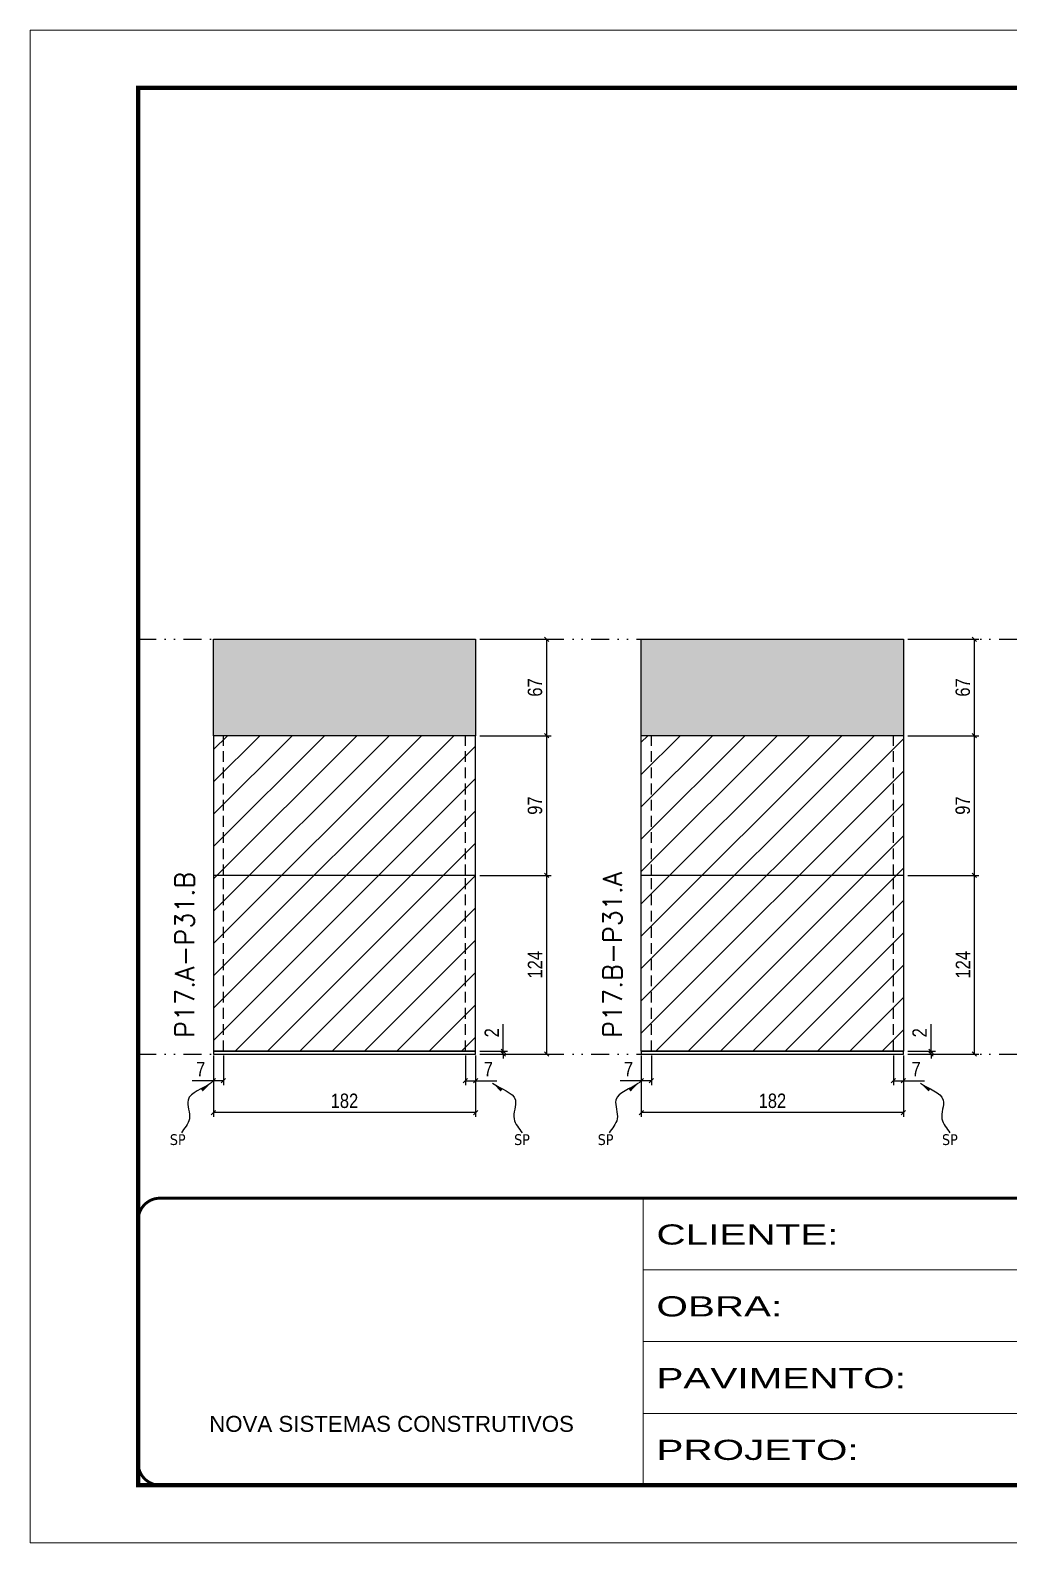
# Model space of a CAD drawing. Extents: x 14400 to 24104, y -21631 to 6985.
# Drawn here: x 19182 to 19861, y 192 to 1242 of the extents above; entities that cross this region are included whole.
import ezdxf

# ---------------------------------------------------------------- set-up
doc = ezdxf.new("R2010")
doc.units = 0
for name, pattern in [('CONTINUO', [0]), ('DASHED', [0.75, 0.5, -0.25]), ('DIVIDE2', [0.625, 0.25, -0.125, 0, -0.125, 0, -0.125]), ('HIDDEN', [0.375, 0.25, -0.125])]:
    doc.linetypes.add(name, pattern=pattern)
for name, color, linetype in [('COTA', 241, 'Continuous'), ('Nível', 160, 'Continuous'), ('Painéis', 200, 'Continuous'), ('SARR_2.2x7', 40, 'Continuous'), ('texto', 7, 'Continuous')]:
    doc.layers.add(name, color=color, linetype=linetype)
for name, color, linetype, lineweight in [('Folhas', 255, 'Continuous', 9), ('Hachura', 251, 'Continuous', 9), ('SARRAFO DE PRESSAO', 251, 'DASHED', 9), ('Texto Seção', 7, 'Continuous', 15)]:
    doc.layers.add(name, color=color, linetype=linetype, lineweight=lineweight)
doc.styles.add('ARIAL', font='arial.ttf')
doc.styles.add('COTA TECNICA', font='techl___.ttf', dxfattribs={"height": 10})
doc.styles.add('COTA TECNICA-50', font='techl___.ttf', dxfattribs={"height": 10})
doc.styles.add('REGUA-120', font='ROMANS.shx', dxfattribs={"height": 15})
doc.styles.get("Standard").update_dxf_attribs({"font": 'arial.ttf'})
doc.styles.add('Tecnologia', font='')
doc.styles.get('Tecnologia').set_extended_font_data('Forgotten Futurist')
doc.dimstyles.new('COTA PAINEL-50', dxfattribs={"dimtxt": 10, "dimasz": 3, "dimexe": 3, "dimexo": 3, "dimgap": 3, "dimtad": 1, "dimdec": 1, "dimzin": 12, "dimdsep": 46, "dimtxsty": 'COTA TECNICA-50', "dimblk1": 'OBLIQUE', "dimblk2": 'OBLIQUE', "dimsah": 1, "dimcen": 0.9, "dimclrd": 4, "dimclre": 4, "dimclrt": 240, "dimadec": 1, "dimazin": 3, "dimtfac": 1, "dimtdec": 1, "dimtmove": 0, "dimatfit": 3, "dimfxl": 1, "dimtolj": 1, "dimtzin": 12, "dimarcsym": 0})
doc.dimstyles.new('PAINEL', dxfattribs={"dimtxt": 10, "dimasz": 3, "dimexe": 3, "dimexo": 3, "dimgap": 3, "dimtad": 1, "dimdec": 1, "dimzin": 12, "dimdsep": 46, "dimtxsty": 'COTA TECNICA', "dimblk1": 'OBLIQUE', "dimblk2": 'OBLIQUE', "dimsah": 1, "dimcen": 0.9, "dimclrd": 4, "dimclre": 4, "dimclrt": 240, "dimadec": 1, "dimazin": 3, "dimtfac": 1, "dimtdec": 1, "dimtmove": 0, "dimatfit": 3, "dimfxl": 1, "dimtolj": 1, "dimtzin": 12, "dimarcsym": 0})
doc.dimstyles.get("Standard").update_dxf_attribs({"dimtxt": 0.18, "dimasz": 0.18, "dimexe": 0.18, "dimexo": 0.0625, "dimgap": 0.09, "dimtad": 0, "dimtih": 1, "dimtoh": 1, "dimdec": 4, "dimzin": 0, "dimdsep": 46, "dimtxsty": 'Standard', "dimcen": 0.09, "dimadec": 0, "dimazin": 0, "dimtfac": 1, "dimtdec": 4, "dimtofl": 0, "dimtmove": 0, "dimatfit": 3, "dimfxl": 1, "dimtolj": 1, "dimtzin": 0, "dimarcsym": 0})

# ---------------------------------------------------------------- blocks, each defined once
blk = doc.blocks.new('9999999999')
at = {"color": 30, "linetype": 'CONTINUO'}
for p, q in [((98564.6, 34230.2), (98564.6, 34429.4)), ((98564.6, 34379.6), (99584, 34379.6)), ((98564.6, 34329.8), (99488, 34329.8)), ((98564.6, 34280), (99488, 34280))]:
    blk.add_line(p, q, dxfattribs=at)
at = {"color": 30, "linetype": 'CONTINUO', "const_width": 2}
blk.add_lwpolyline([(99584, 34230.2), (99584, 34414.4, 0.414214), (99569, 34429.4), (98229, 34429.4, 0.414214), (98214, 34414.4), (98214, 34245.2, 0.414214), (98229, 34230.2), (99584, 34230.2)], format="xyb", dxfattribs=at)
at = {"layer": 'Folhas'}
blk.add_lwpolyline([(98139, 34190.2), (99624, 34190.2), (99624, 35240.2), (98139, 35240.2)], close=True, dxfattribs=at)
at = {"layer": 'Folhas', "color": 30, "const_width": 3}
blk.add_lwpolyline([(98214, 34230.2), (99584, 34230.2), (99584, 35200.2), (98214, 35200.2)], close=True, dxfattribs=at)
at = {"color": 7, "linetype": 'Continuous', "ltscale": 5, "style": 'ARIAL'}
blk.add_text('NOVA SISTEMAS CONSTRUTIVOS', height=11.059, dxfattribs=at).set_placement((98263.2, 34267.2))
at = {"layer": 'Folhas', "color": 7, "style": 'Tecnologia', "width": 1.5}
for s, p in [('CLIENTE:', (98573.7, 34397.2)), ('OBRA:', (98573.7, 34347.3)), ('PAVIMENTO:', (98573.7, 34297.5)), ('PROJETO:', (98573.7, 34247.7))]:
    blk.add_text(s, height=14, dxfattribs=at).set_placement(p)
blk = doc.blocks.new('_Oblique')
at = {"color": 0, "linetype": 'ByBlock', "lineweight": -2}
blk.add_line((-0.5, -0.5), (0.5, 0.5), dxfattribs=at)
blk = doc.blocks.new('*D1091')
at = {"layer": 'COTA', "color": 4, "lineweight": -2, "transparency": 16777216}
for p, q in [((19309.1, 530.1), (19309.1, 487.5)), ((19491.1, 530.1), (19491.1, 487.5)), ((19491.1, 490.5), (19309.1, 490.5))]:
    blk.add_line(p, q, dxfattribs=at)
at = {"layer": 'Defpoints', "color": 0, "transparency": 16777216}
for p in [(19309.1, 533.1), (19491.1, 533.1), (19309.1, 490.5)]:
    blk.add_point(p, dxfattribs=at)
at = {"layer": 'COTA', "color": 4, "lineweight": -2, "transparency": 16777216, "xscale": 3, "yscale": 3, "zscale": 3, "rotation": 180}
blk.add_blockref('_Oblique', (19309.1, 490.5), dxfattribs=at)
at = {"layer": 'COTA', "color": 4, "lineweight": -2, "transparency": 16777216, "xscale": 3, "yscale": 3, "zscale": 3}
blk.add_blockref('_Oblique', (19491.1, 490.5), dxfattribs=at)
at = {"layer": 'COTA', "color": 240, "transparency": 16777216, "insert": (19400.1, 498.6), "char_height": 10, "attachment_point": 5, "style": 'COTA TECNICA'}
blk.add_mtext('\\A1;182', dxfattribs=at)
blk = doc.blocks.new('*D1092')
at = {"layer": 'COTA', "color": 4, "lineweight": -2, "transparency": 16777216}
for p, q in [((19484.1, 530.1), (19484.1, 509.6)), ((19491.1, 528.1), (19491.1, 509.6)), ((19484.1, 512.6), (19491.1, 512.6)), ((19491.1, 512.6), (19505.9, 512.6))]:
    blk.add_line(p, q, dxfattribs=at)
at = {"layer": 'Defpoints', "color": 0, "transparency": 16777216}
for p in [(19484.1, 533.1), (19491.1, 531.1), (19491.1, 512.6)]:
    blk.add_point(p, dxfattribs=at)
at = {"layer": 'COTA', "color": 4, "lineweight": -2, "transparency": 16777216, "xscale": 3, "yscale": 3, "zscale": 3, "rotation": 180}
blk.add_blockref('_Oblique', (19484.1, 512.6), dxfattribs=at)
at = {"layer": 'COTA', "color": 4, "lineweight": -2, "transparency": 16777216, "xscale": 3, "yscale": 3, "zscale": 3}
blk.add_blockref('_Oblique', (19491.1, 512.6), dxfattribs=at)
at = {"layer": 'COTA', "color": 240, "transparency": 16777216, "insert": (19500, 520.7), "char_height": 10, "attachment_point": 5, "style": 'COTA TECNICA-50'}
blk.add_mtext('\\A1;7', dxfattribs=at)
blk = doc.blocks.new('*D1093')
at = {"layer": 'COTA', "color": 4, "lineweight": -2, "transparency": 16777216}
for p, q in [((19309.1, 528.1), (19309.1, 509.6)), ((19316.1, 530.1), (19316.1, 509.6)), ((19309.1, 512.6), (19294.4, 512.6)), ((19316.1, 512.6), (19309.1, 512.6))]:
    blk.add_line(p, q, dxfattribs=at)
at = {"layer": 'Defpoints', "color": 0, "transparency": 16777216}
for p in [(19309.1, 531.1), (19316.1, 533.1), (19309.1, 512.6)]:
    blk.add_point(p, dxfattribs=at)
at = {"layer": 'COTA', "color": 4, "lineweight": -2, "transparency": 16777216, "xscale": 3, "yscale": 3, "zscale": 3, "rotation": 180}
blk.add_blockref('_Oblique', (19309.1, 512.6), dxfattribs=at)
at = {"layer": 'COTA', "color": 4, "lineweight": -2, "transparency": 16777216, "xscale": 3, "yscale": 3, "zscale": 3}
blk.add_blockref('_Oblique', (19316.1, 512.6), dxfattribs=at)
at = {"layer": 'COTA', "color": 240, "transparency": 16777216, "insert": (19300.3, 520.7), "char_height": 10, "attachment_point": 5, "style": 'COTA TECNICA-50'}
blk.add_mtext('\\A1;7', dxfattribs=at)
blk = doc.blocks.new('*D1102')
at = {"layer": 'COTA', "color": 4, "linetype": 'ByBlock', "lineweight": -2, "transparency": 16777216}
for p, q in [((19494.1, 655.1), (19543.5, 655.1)), ((19540.5, 531.1), (19540.5, 655.1)), ((19494.1, 531.1), (19543.5, 531.1))]:
    blk.add_line(p, q, dxfattribs=at)
at = {"layer": 'Defpoints', "color": 0, "linetype": 'ByBlock', "transparency": 16777216}
for p in [(19491.1, 655.1), (19540.5, 655.1), (19491.1, 531.1)]:
    blk.add_point(p, dxfattribs=at)
at = {"layer": 'COTA', "color": 4, "linetype": 'ByBlock', "lineweight": -2, "transparency": 16777216, "xscale": 3, "yscale": 3, "zscale": 3}
for p, rotation in [((19540.5, 655.1), 90), ((19540.5, 531.1), 270)]:
    blk.add_blockref('_Oblique', p, dxfattribs=dict(at, rotation=rotation))
at = {"layer": 'COTA', "color": 240, "linetype": 'ByBlock', "transparency": 16777216, "insert": (19532.4, 593.1), "char_height": 10, "attachment_point": 5, "rotation": 90, "style": 'COTA TECNICA'}
blk.add_mtext('\\A1;124', dxfattribs=at)
blk = doc.blocks.new('*D1094')
at = {"layer": 'COTA', "color": 4, "lineweight": -2, "transparency": 16777216}
for p, q in [((19510.4, 533.1), (19510.4, 551.9)), ((19494.1, 533.1), (19513.4, 533.1)), ((19494.1, 531.1), (19513.4, 531.1)), ((19510.4, 531.1), (19510.4, 533.1)), ((19510.4, 531.1), (19510.4, 528.1))]:
    blk.add_line(p, q, dxfattribs=at)
at = {"layer": 'Defpoints', "color": 0, "transparency": 16777216}
for p in [(19491.1, 533.1), (19491.1, 531.1), (19510.4, 531.1)]:
    blk.add_point(p, dxfattribs=at)
at = {"layer": 'COTA', "color": 4, "lineweight": -2, "transparency": 16777216, "xscale": 3, "yscale": 3, "zscale": 3}
for p, rotation in [((19510.4, 533.1), 270), ((19510.4, 531.1), 90)]:
    blk.add_blockref('_Oblique', p, dxfattribs=dict(at, rotation=rotation))
at = {"layer": 'COTA', "color": 240, "transparency": 16777216, "insert": (19502.4, 545.9), "char_height": 10, "attachment_point": 5, "rotation": 90, "style": 'COTA TECNICA-50'}
blk.add_mtext('\\A1;2', dxfattribs=at)
blk = doc.blocks.new('*D1103')
at = {"layer": 'COTA', "color": 4, "linetype": 'ByBlock', "lineweight": -2, "transparency": 16777216}
for p, q in [((19494.1, 655.1), (19543.5, 655.1)), ((19540.5, 531.1), (19540.5, 655.1)), ((19494.1, 531.1), (19543.5, 531.1))]:
    blk.add_line(p, q, dxfattribs=at)
at = {"layer": 'Defpoints', "color": 0, "linetype": 'ByBlock', "transparency": 16777216}
for p in [(19491.1, 655.1), (19540.5, 655.1), (19491.1, 531.1)]:
    blk.add_point(p, dxfattribs=at)
at = {"layer": 'COTA', "color": 4, "linetype": 'ByBlock', "lineweight": -2, "transparency": 16777216, "xscale": 3, "yscale": 3, "zscale": 3}
for p, rotation in [((19540.5, 655.1), 90), ((19540.5, 531.1), 270)]:
    blk.add_blockref('_Oblique', p, dxfattribs=dict(at, rotation=rotation))
at = {"layer": 'COTA', "color": 240, "linetype": 'ByBlock', "transparency": 16777216, "insert": (19532.4, 593.1), "char_height": 10, "attachment_point": 5, "rotation": 90, "style": 'COTA TECNICA'}
blk.add_mtext('\\A1;124', dxfattribs=at)
blk = doc.blocks.new('*D1104')
at = {"layer": 'COTA', "color": 4, "lineweight": -2, "transparency": 16777216}
for p, q in [((19494.1, 752.1), (19543.5, 752.1)), ((19540.5, 655.1), (19540.5, 752.1)), ((19494.1, 655.1), (19543.5, 655.1))]:
    blk.add_line(p, q, dxfattribs=at)
at = {"layer": 'Defpoints', "color": 0, "transparency": 16777216}
for p in [(19491.1, 752.1), (19540.5, 752.1), (19491.1, 655.1)]:
    blk.add_point(p, dxfattribs=at)
at = {"layer": 'COTA', "color": 4, "lineweight": -2, "transparency": 16777216, "xscale": 3, "yscale": 3, "zscale": 3}
for p, rotation in [((19540.5, 752.1), 90), ((19540.5, 655.1), 270)]:
    blk.add_blockref('_Oblique', p, dxfattribs=dict(at, rotation=rotation))
at = {"layer": 'COTA', "color": 240, "transparency": 16777216, "insert": (19532.4, 703.6), "char_height": 10, "attachment_point": 5, "rotation": 90, "style": 'COTA TECNICA'}
blk.add_mtext('\\A1;97', dxfattribs=at)
blk = doc.blocks.new('*D1095')
at = {"layer": 'COTA', "color": 4, "lineweight": -2, "transparency": 16777216}
for p, q in [((19606.2, 530.1), (19606.2, 487.5)), ((19788.2, 530.1), (19788.2, 487.5)), ((19788.2, 490.5), (19606.2, 490.5))]:
    blk.add_line(p, q, dxfattribs=at)
at = {"layer": 'Defpoints', "color": 0, "transparency": 16777216}
for p in [(19606.2, 533.1), (19788.2, 533.1), (19606.2, 490.5)]:
    blk.add_point(p, dxfattribs=at)
at = {"layer": 'COTA', "color": 4, "lineweight": -2, "transparency": 16777216, "xscale": 3, "yscale": 3, "zscale": 3, "rotation": 180}
blk.add_blockref('_Oblique', (19606.2, 490.5), dxfattribs=at)
at = {"layer": 'COTA', "color": 4, "lineweight": -2, "transparency": 16777216, "xscale": 3, "yscale": 3, "zscale": 3}
blk.add_blockref('_Oblique', (19788.2, 490.5), dxfattribs=at)
at = {"layer": 'COTA', "color": 240, "transparency": 16777216, "insert": (19697.2, 498.6), "char_height": 10, "attachment_point": 5, "style": 'COTA TECNICA'}
blk.add_mtext('\\A1;182', dxfattribs=at)
blk = doc.blocks.new('*D1096')
at = {"layer": 'COTA', "color": 4, "lineweight": -2, "transparency": 16777216}
for p, q in [((19781.2, 530.1), (19781.2, 509.6)), ((19788.2, 528.1), (19788.2, 509.6)), ((19781.2, 512.6), (19788.2, 512.6)), ((19788.2, 512.6), (19802.9, 512.6))]:
    blk.add_line(p, q, dxfattribs=at)
at = {"layer": 'Defpoints', "color": 0, "transparency": 16777216}
for p in [(19781.2, 533.1), (19788.2, 531.1), (19788.2, 512.6)]:
    blk.add_point(p, dxfattribs=at)
at = {"layer": 'COTA', "color": 4, "lineweight": -2, "transparency": 16777216, "xscale": 3, "yscale": 3, "zscale": 3, "rotation": 180}
blk.add_blockref('_Oblique', (19781.2, 512.6), dxfattribs=at)
at = {"layer": 'COTA', "color": 4, "lineweight": -2, "transparency": 16777216, "xscale": 3, "yscale": 3, "zscale": 3}
blk.add_blockref('_Oblique', (19788.2, 512.6), dxfattribs=at)
at = {"layer": 'COTA', "color": 240, "transparency": 16777216, "insert": (19797, 520.7), "char_height": 10, "attachment_point": 5, "style": 'COTA TECNICA-50'}
blk.add_mtext('\\A1;7', dxfattribs=at)
blk = doc.blocks.new('*D1097')
at = {"layer": 'COTA', "color": 4, "lineweight": -2, "transparency": 16777216}
for p, q in [((19606.2, 528.1), (19606.2, 509.6)), ((19613.2, 530.1), (19613.2, 509.6)), ((19606.2, 512.6), (19591.4, 512.6)), ((19613.2, 512.6), (19606.2, 512.6))]:
    blk.add_line(p, q, dxfattribs=at)
at = {"layer": 'Defpoints', "color": 0, "transparency": 16777216}
for p in [(19606.2, 531.1), (19613.2, 533.1), (19606.2, 512.6)]:
    blk.add_point(p, dxfattribs=at)
at = {"layer": 'COTA', "color": 4, "lineweight": -2, "transparency": 16777216, "xscale": 3, "yscale": 3, "zscale": 3, "rotation": 180}
blk.add_blockref('_Oblique', (19606.2, 512.6), dxfattribs=at)
at = {"layer": 'COTA', "color": 4, "lineweight": -2, "transparency": 16777216, "xscale": 3, "yscale": 3, "zscale": 3}
blk.add_blockref('_Oblique', (19613.2, 512.6), dxfattribs=at)
at = {"layer": 'COTA', "color": 240, "transparency": 16777216, "insert": (19597.3, 520.7), "char_height": 10, "attachment_point": 5, "style": 'COTA TECNICA-50'}
blk.add_mtext('\\A1;7', dxfattribs=at)
blk = doc.blocks.new('*D1105')
at = {"layer": 'COTA', "color": 4, "linetype": 'ByBlock', "lineweight": -2, "transparency": 16777216}
for p, q in [((19791.2, 655.1), (19840.5, 655.1)), ((19837.5, 531.1), (19837.5, 655.1)), ((19791.2, 531.1), (19840.5, 531.1))]:
    blk.add_line(p, q, dxfattribs=at)
at = {"layer": 'Defpoints', "color": 0, "linetype": 'ByBlock', "transparency": 16777216}
for p in [(19788.2, 655.1), (19837.5, 655.1), (19788.2, 531.1)]:
    blk.add_point(p, dxfattribs=at)
at = {"layer": 'COTA', "color": 4, "linetype": 'ByBlock', "lineweight": -2, "transparency": 16777216, "xscale": 3, "yscale": 3, "zscale": 3}
for p, rotation in [((19837.5, 655.1), 90), ((19837.5, 531.1), 270)]:
    blk.add_blockref('_Oblique', p, dxfattribs=dict(at, rotation=rotation))
at = {"layer": 'COTA', "color": 240, "linetype": 'ByBlock', "transparency": 16777216, "insert": (19829.5, 593.1), "char_height": 10, "attachment_point": 5, "rotation": 90, "style": 'COTA TECNICA'}
blk.add_mtext('\\A1;124', dxfattribs=at)
blk = doc.blocks.new('*D1098')
at = {"layer": 'COTA', "color": 4, "lineweight": -2, "transparency": 16777216}
for p, q in [((19807.4, 533.1), (19807.4, 551.9)), ((19791.2, 533.1), (19810.4, 533.1)), ((19791.2, 531.1), (19810.4, 531.1)), ((19807.4, 531.1), (19807.4, 533.1)), ((19807.4, 531.1), (19807.4, 528.1))]:
    blk.add_line(p, q, dxfattribs=at)
at = {"layer": 'Defpoints', "color": 0, "transparency": 16777216}
for p in [(19788.2, 533.1), (19788.2, 531.1), (19807.4, 531.1)]:
    blk.add_point(p, dxfattribs=at)
at = {"layer": 'COTA', "color": 4, "lineweight": -2, "transparency": 16777216, "xscale": 3, "yscale": 3, "zscale": 3}
for p, rotation in [((19807.4, 533.1), 270), ((19807.4, 531.1), 90)]:
    blk.add_blockref('_Oblique', p, dxfattribs=dict(at, rotation=rotation))
at = {"layer": 'COTA', "color": 240, "transparency": 16777216, "insert": (19799.4, 545.9), "char_height": 10, "attachment_point": 5, "rotation": 90, "style": 'COTA TECNICA-50'}
blk.add_mtext('\\A1;2', dxfattribs=at)
blk = doc.blocks.new('*D1106')
at = {"layer": 'COTA', "color": 4, "linetype": 'ByBlock', "lineweight": -2, "transparency": 16777216}
for p, q in [((19791.2, 655.1), (19840.5, 655.1)), ((19837.5, 531.1), (19837.5, 655.1)), ((19791.2, 531.1), (19840.5, 531.1))]:
    blk.add_line(p, q, dxfattribs=at)
at = {"layer": 'Defpoints', "color": 0, "linetype": 'ByBlock', "transparency": 16777216}
for p in [(19788.2, 655.1), (19837.5, 655.1), (19788.2, 531.1)]:
    blk.add_point(p, dxfattribs=at)
at = {"layer": 'COTA', "color": 4, "linetype": 'ByBlock', "lineweight": -2, "transparency": 16777216, "xscale": 3, "yscale": 3, "zscale": 3}
for p, rotation in [((19837.5, 655.1), 90), ((19837.5, 531.1), 270)]:
    blk.add_blockref('_Oblique', p, dxfattribs=dict(at, rotation=rotation))
at = {"layer": 'COTA', "color": 240, "linetype": 'ByBlock', "transparency": 16777216, "insert": (19829.5, 593.1), "char_height": 10, "attachment_point": 5, "rotation": 90, "style": 'COTA TECNICA'}
blk.add_mtext('\\A1;124', dxfattribs=at)
blk = doc.blocks.new('*D1107')
at = {"layer": 'COTA', "color": 4, "lineweight": -2, "transparency": 16777216}
for p, q in [((19791.2, 752.1), (19840.5, 752.1)), ((19837.5, 655.1), (19837.5, 752.1)), ((19791.2, 655.1), (19840.5, 655.1))]:
    blk.add_line(p, q, dxfattribs=at)
at = {"layer": 'Defpoints', "color": 0, "transparency": 16777216}
for p in [(19788.2, 752.1), (19837.5, 752.1), (19788.2, 655.1)]:
    blk.add_point(p, dxfattribs=at)
at = {"layer": 'COTA', "color": 4, "lineweight": -2, "transparency": 16777216, "xscale": 3, "yscale": 3, "zscale": 3}
for p, rotation in [((19837.5, 752.1), 90), ((19837.5, 655.1), 270)]:
    blk.add_blockref('_Oblique', p, dxfattribs=dict(at, rotation=rotation))
at = {"layer": 'COTA', "color": 240, "transparency": 16777216, "insert": (19829.4, 703.6), "char_height": 10, "attachment_point": 5, "rotation": 90, "style": 'COTA TECNICA'}
blk.add_mtext('\\A1;97', dxfattribs=at)
blk = doc.blocks.new('*D2022')
at = {"layer": 'COTA', "color": 4, "lineweight": -2, "transparency": 16777216}
for p, q in [((19494.1, 819.1), (19543.5, 819.1)), ((19540.5, 752.1), (19540.5, 819.1)), ((19494.1, 752.1), (19543.5, 752.1))]:
    blk.add_line(p, q, dxfattribs=at)
at = {"layer": 'Defpoints', "color": 0, "transparency": 16777216}
for p in [(19491.1, 819.1), (19540.5, 819.1), (19491.1, 752.1)]:
    blk.add_point(p, dxfattribs=at)
at = {"layer": 'COTA', "color": 4, "lineweight": -2, "transparency": 16777216, "xscale": 3, "yscale": 3, "zscale": 3}
for p, rotation in [((19540.5, 819.1), 90), ((19540.5, 752.1), 270)]:
    blk.add_blockref('_Oblique', p, dxfattribs=dict(at, rotation=rotation))
at = {"layer": 'COTA', "color": 240, "transparency": 16777216, "insert": (19532.4, 785.6), "char_height": 10, "attachment_point": 5, "rotation": 90, "style": 'COTA TECNICA'}
blk.add_mtext('\\A1;67', dxfattribs=at)
blk = doc.blocks.new('*D2023')
at = {"layer": 'COTA', "color": 4, "lineweight": -2, "transparency": 16777216}
for p, q in [((19791.2, 819.1), (19840.5, 819.1)), ((19837.5, 752.1), (19837.5, 819.1)), ((19791.2, 752.1), (19840.5, 752.1))]:
    blk.add_line(p, q, dxfattribs=at)
at = {"layer": 'Defpoints', "color": 0, "transparency": 16777216}
for p in [(19788.2, 819.1), (19837.5, 819.1), (19788.2, 752.1)]:
    blk.add_point(p, dxfattribs=at)
at = {"layer": 'COTA', "color": 4, "lineweight": -2, "transparency": 16777216, "xscale": 3, "yscale": 3, "zscale": 3}
for p, rotation in [((19837.5, 819.1), 90), ((19837.5, 752.1), 270)]:
    blk.add_blockref('_Oblique', p, dxfattribs=dict(at, rotation=rotation))
at = {"layer": 'COTA', "color": 240, "transparency": 16777216, "insert": (19829.4, 785.6), "char_height": 10, "attachment_point": 5, "rotation": 90, "style": 'COTA TECNICA'}
blk.add_mtext('\\A1;67', dxfattribs=at)

msp = doc.modelspace()

# ---------------------------------------------------------------- hatches: boundary and pattern name
at = {"layer": 'COTA'}
h = msp.add_hatch(dxfattribs=at)
h.set_pattern_fill('AR-CONC', color=256, scale=0.03)
h.paths.add_polyline_path([(19491.15, 819.13), (19309.15, 819.13), (19309.15, 752.13), (19491.15, 752.13)])
h = msp.add_hatch(dxfattribs=at)
h.set_pattern_fill('AR-CONC', color=256, scale=0.03)
h.set_pattern_definition([(50, (297.0154, -1e-11), (5.4655401, -0.4781726), [0.5715, -6.2865]), (355, (297.0154, -1e-11), (-1.0573026, 5.7317054), [0.4572, -5.0292175]), (100.451445, (297.471, -0.04), (4.4082374, 5.2535326), [0.4857003, -5.3427073]), (46.1842, (297.0154, 1.524), (8.1323712, -1.2612698), [0.85725, -9.42975]), (96.635558, (297.693, 1.419), (7.122124, 7.4227837), [0.7285507, -8.0140682]), (351.18415, (297.0154, 1.524), (7.122124, 7.4227837), [0.685799, -7.543792]), (21, (297.7774, 1.143), (4.5484317, -3.0679559), [0.5715, -6.2865]), (326, (297.7774, 1.143), (1.8540609, 5.525639), [0.4572, -5.0292]), (71.451445, (298.1565, 0.8873), (6.4024926, 2.457683), [0.4857003, -5.3426981]), (37.5, (297.0154, -1e-11), (0.0926581, 2.53665117), [0, -4.96824, 0, -5.1054, 0, -5.04825]), (7.5, (297.0154, -1e-11), (2.00458988, 3.00541724), [0, -2.91084, 0, -4.85394, 0, -1.92405]), (327.5, (295.3162, -1e-11), (4.06771786, -0.17186232), [0, -1.905, 0, -5.9436, 0, -7.8867]), (317.5, (294.554, -1e-11), (4.44387544, 0.7627947), [0, -2.4765, 0, -3.94716, 0, -5.6007])])
h.paths.add_polyline_path([(19788.16, 819.13), (19606.16, 819.13), (19606.16, 752.13), (19788.16, 752.13)])
at = {"layer": 'Hachura', "linetype": 'ByBlock'}
h = msp.add_hatch(dxfattribs=at)
h.set_pattern_fill('ANSI31', color=256, scale=5)
h.paths.add_polyline_path([(19491.15, 752.13), (19309.15, 752.13), (19309.15, 655.13), (19491.15, 655.13)])
h.paths.add_polyline_path([(19491.15, 655.13), (19309.15, 655.13), (19309.15, 533.13), (19491.15, 533.13)])
h.paths.add_polyline_path([(19788.16, 655.13), (19606.16, 655.13), (19606.16, 533.13), (19788.16, 533.13)])
h.paths.add_polyline_path([(19788.16, 752.13), (19606.16, 752.13), (19606.16, 655.13), (19788.16, 655.13)])
h.paths.add_polyline_path([(20087.81, 752.13), (19905.81, 752.13), (19905.81, 655.13), (20087.81, 655.13)])
h.paths.add_polyline_path([(20087.81, 655.13), (19905.81, 655.13), (19905.81, 533.13), (20087.81, 533.13)])
h.paths.add_polyline_path([(20384.65, 655.13), (20202.65, 655.13), (20202.65, 533.13), (20384.65, 533.13)])
h.paths.add_polyline_path([(20384.65, 752.13), (20202.65, 752.13), (20202.65, 655.13), (20384.65, 655.13)])

# ---------------------------------------------------------------- linework, layer by layer
at = {"layer": 'COTA'}
for p, q in [((19309.15, 752.13), (19309.15, 819.13)), ((19309.15, 819.13), (19491.15, 819.13)), ((19491.15, 819.13), (19491.15, 752.13)), ((19606.16, 752.13), (19606.16, 819.13)), ((19606.16, 819.13), (19788.16, 819.13)), ((19788.16, 819.13), (19788.16, 752.13))]:
    msp.add_line(p, q, dxfattribs=at)
at = {"layer": 'Nível', "color": 4, "linetype": 'DIVIDE2', "ltscale": 50}
for p, q in [((19256.97, 819.13), (20626.97, 819.13)), ((19256.97, 531.13), (20626.97, 531.13))]:
    msp.add_line(p, q, dxfattribs=at)
at = {"layer": 'Painéis'}
for p, q in [((19309.15, 752.13), (19309.15, 533.13)), ((19491.15, 752.13), (19309.15, 752.13)), ((19491.15, 533.13), (19491.15, 752.13)), ((19606.16, 533.13), (19606.16, 752.13)), ((19788.16, 752.13), (19606.16, 752.13)), ((19788.16, 752.13), (19788.16, 533.13)), ((19491.15, 655.13), (19309.15, 655.13)), ((19788.16, 655.13), (19606.16, 655.13)), ((19309.15, 533.13), (19491.15, 533.13)), ((19606.16, 533.13), (19788.16, 533.13))]:
    msp.add_line(p, q, dxfattribs=at)
for points in [[(19491.15, 533.13), (19309.15, 533.13), (19309.15, 531.13), (19491.15, 531.13)], [(19788.16, 533.13), (19606.16, 533.13), (19606.16, 531.13), (19788.16, 531.13)]]:
    msp.add_lwpolyline(points, close=True, dxfattribs=at)
at = {"layer": 'SARR_2.2x7', "linetype": 'HIDDEN', "ltscale": 30}
for p, q in [((19316.15, 655.13), (19316.15, 752.13)), ((19484.15, 655.13), (19484.15, 752.13)), ((19613.16, 655.13), (19613.16, 752.13)), ((19781.16, 655.13), (19781.16, 752.13)), ((19316.15, 533.13), (19316.15, 655.13)), ((19484.15, 533.13), (19484.15, 655.13)), ((19613.16, 533.13), (19613.16, 655.13)), ((19781.16, 533.13), (19781.16, 655.13))]:
    msp.add_line(p, q, dxfattribs=at)

# ---------------------------------------------------------------- block references
at = {"layer": 'SARRAFO DE PRESSAO', "color": 6, "linetype": 'ByBlock'}
msp.add_blockref('9999999999', (-78957.01, -33998.35), dxfattribs=at)

# ---------------------------------------------------------------- texts
at = {"layer": 'texto', "color": 0, "char_height": 7.5, "attachment_point": 5}
for insert in [(19284.37, 471.64), (19523.39, 471.64), (19581.38, 471.64), (19820.41, 471.64)]:
    msp.add_mtext('{\\fTahoma|b0|i0|c0|p34;\\C4;SP}', dxfattribs=dict(at, insert=insert))
at = {"layer": 'Texto Seção', "char_height": 13, "width": 285.3299, "attachment_point": 7, "rotation": 90, "style": 'REGUA-120'}
for s, insert in [('\\pt26;P17.A-P31.B', (19295.67, 542.39)), ('\\pt26;P17.B-P31.A', (19592.69, 542.39))]:
    msp.add_mtext(s, dxfattribs=dict(at, insert=insert))

# ---------------------------------------------------------------- dimensions: what is measured, and where the dimension line sits
at = {"layer": 'COTA'}
for base, p1, p2, angle, dimstyle, picture, middle in [((19540.51, 819.13), (19491.15, 752.13), (19491.15, 819.13), 90, 'PAINEL', '*D2022', (19532.41, 785.63)), ((19837.53, 819.13), (19788.16, 752.13), (19788.16, 819.13), 90, 'PAINEL', '*D2023', (19829.43, 785.63)), ((19540.51, 752.13), (19491.15, 655.13), (19491.15, 752.13), 90, 'PAINEL', '*D1104', (19532.41, 703.63)), ((19837.53, 752.13), (19788.16, 655.13), (19788.16, 752.13), 90, 'PAINEL', '*D1107', (19829.43, 703.63)), ((19309.15, 512.62), (19316.15, 533.13), (19309.15, 531.13), 180, 'COTA PAINEL-50', '*D1093', (19300.28, 520.7)), ((19606.16, 512.62), (19613.16, 533.13), (19606.16, 531.13), 180, 'COTA PAINEL-50', '*D1097', (19597.3, 520.7))]:
    dim = msp.add_linear_dim(base=base, p1=p1, p2=p2, angle=angle, dimstyle=dimstyle, dxfattribs=at)
    dim.commit()
    dim.dimension.update_dxf_attribs({"geometry": picture, "text_midpoint": middle})
at = {"layer": 'COTA', "linetype": 'ByBlock'}
for p1, p2, picture, middle in [((19491.15, 531.13), (19491.15, 655.13), '*D1102', (19532.44, 593.13)), ((19491.15, 531.13), (19491.15, 655.13), '*D1103', (19532.44, 593.13)), ((19788.16, 531.13), (19788.16, 655.13), '*D1105', (19829.45, 593.13)), ((19788.16, 531.13), (19788.16, 655.13), '*D1106', (19829.45, 593.13))]:
    dim = msp.add_aligned_dim(p1=p1, p2=p2, distance=-49.37, dimstyle='PAINEL', dxfattribs=at)
    dim.commit()
    dim.dimension.update_dxf_attribs({"geometry": picture, "text_midpoint": middle})
at = {"layer": 'COTA'}
for base, p1, p2, picture, middle in [((19510.4, 531.13), (19491.15, 533.13), (19491.15, 531.13), '*D1094', (19510.4, 545.88)), ((19807.42, 531.13), (19788.16, 533.13), (19788.16, 531.13), '*D1098', (19807.42, 545.88))]:
    dim = msp.add_linear_dim(base=base, p1=p1, p2=p2, angle=90, dimstyle='COTA PAINEL-50', dxfattribs=at)
    dim.commit()
    dim.dimension.update_dxf_attribs({"geometry": picture, "text_midpoint": middle, "dimtype": 160})
for base, p1, p2, picture, middle in [((19309.15, 490.46), (19491.15, 533.13), (19309.15, 533.13), '*D1091', (19400.15, 498.55)), ((19606.16, 490.46), (19788.16, 533.13), (19606.16, 533.13), '*D1095', (19697.16, 498.55))]:
    dim = msp.add_linear_dim(base=base, p1=p1, p2=p2, angle=180, dimstyle='PAINEL', override={"dimarcsym": 2}, dxfattribs=at)
    dim.commit()
    dim.dimension.update_dxf_attribs({"geometry": picture, "text_midpoint": middle})
for base, p1, p2, picture, middle in [((19491.15, 512.62), (19484.15, 533.13), (19491.15, 531.13), '*D1092', (19500.01, 520.7)), ((19788.16, 512.62), (19781.16, 533.13), (19788.16, 531.13), '*D1096', (19797.03, 520.7))]:
    dim = msp.add_linear_dim(base=base, p1=p1, p2=p2, dimstyle='COTA PAINEL-50', dxfattribs=at)
    dim.commit()
    dim.dimension.update_dxf_attribs({"geometry": picture, "text_midpoint": middle})

# ---------------------------------------------------------------- leaders
at = {"layer": 'COTA', "path_type": 1}
for points in [[(19307.32, 510.95), (19291.53, 499.12), (19292.46, 486.11), (19286.9, 476.33)], [(19502.97, 510.95), (19518.76, 499.12), (19517.83, 486.11), (19523.39, 476.33)], [(19604.33, 510.95), (19588.55, 499.12), (19589.47, 486.11), (19583.92, 476.33)], [(19799.99, 510.95), (19815.77, 499.12), (19814.85, 486.11), (19820.4, 476.33)]]:
    msp.add_leader(points, dimstyle='Standard', override={"dimasz": 8}, dxfattribs=at)

doc.saveas('drawing.dxf')
